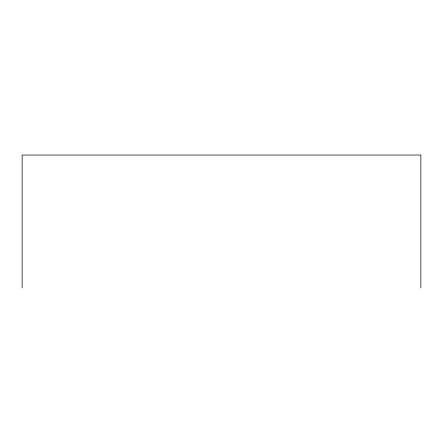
<?xml version="1.0" encoding="UTF-8"?>
<svg xmlns="http://www.w3.org/2000/svg" width="443" height="443" viewBox="0 0 443 443"><rect width="100%" height="100%" fill="white"/><g stroke="black" fill="none" stroke-linecap="round" stroke-linejoin="round"><path stroke-width="0.66" d="M420.85 287.961L420.85 155.039L22.15 155.039L22.15 287.961"/></g></svg>
